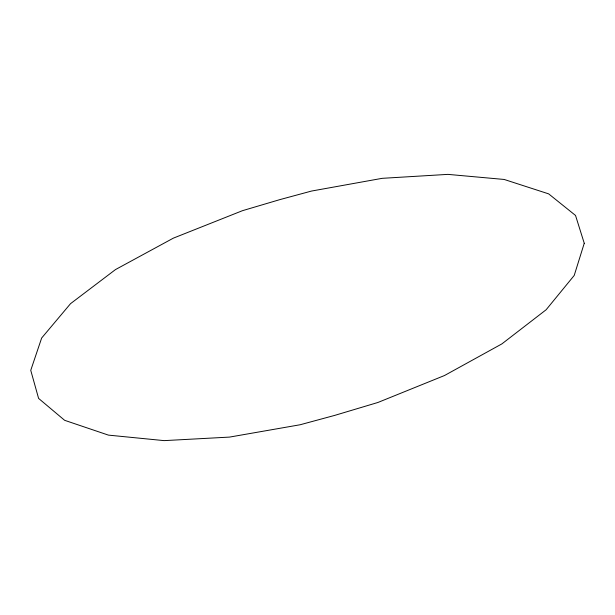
<?xml version="1.0" encoding="UTF-8"?>
<svg xmlns="http://www.w3.org/2000/svg" width="615" height="615" viewBox="0 0 615 615"><rect width="100%" height="100%" fill="white"/><g stroke="black" fill="none" stroke-linecap="round" stroke-linejoin="round"><path stroke-width="0.92" d="M584.25 243.279L574.218 275.443L546.128 309.76L501.886 343.893L444.514 375.519L377.925 402.471L334.652 415.409L300.089 424.765L229.518 437.096L164.151 440.624L108.432 435.12L64.636 420.314L38.591 398.405L30.75 370.338L41.651 338.019L70.548 303.656L115.482 269.585L173.376 238.136L242.518 210.668L279.887 199.614L311.513 191.057L382.207 178.327L447.92 174.376L504.185 179.457L548.665 193.871L575.532 215.458L584.25 243.279"/></g></svg>
